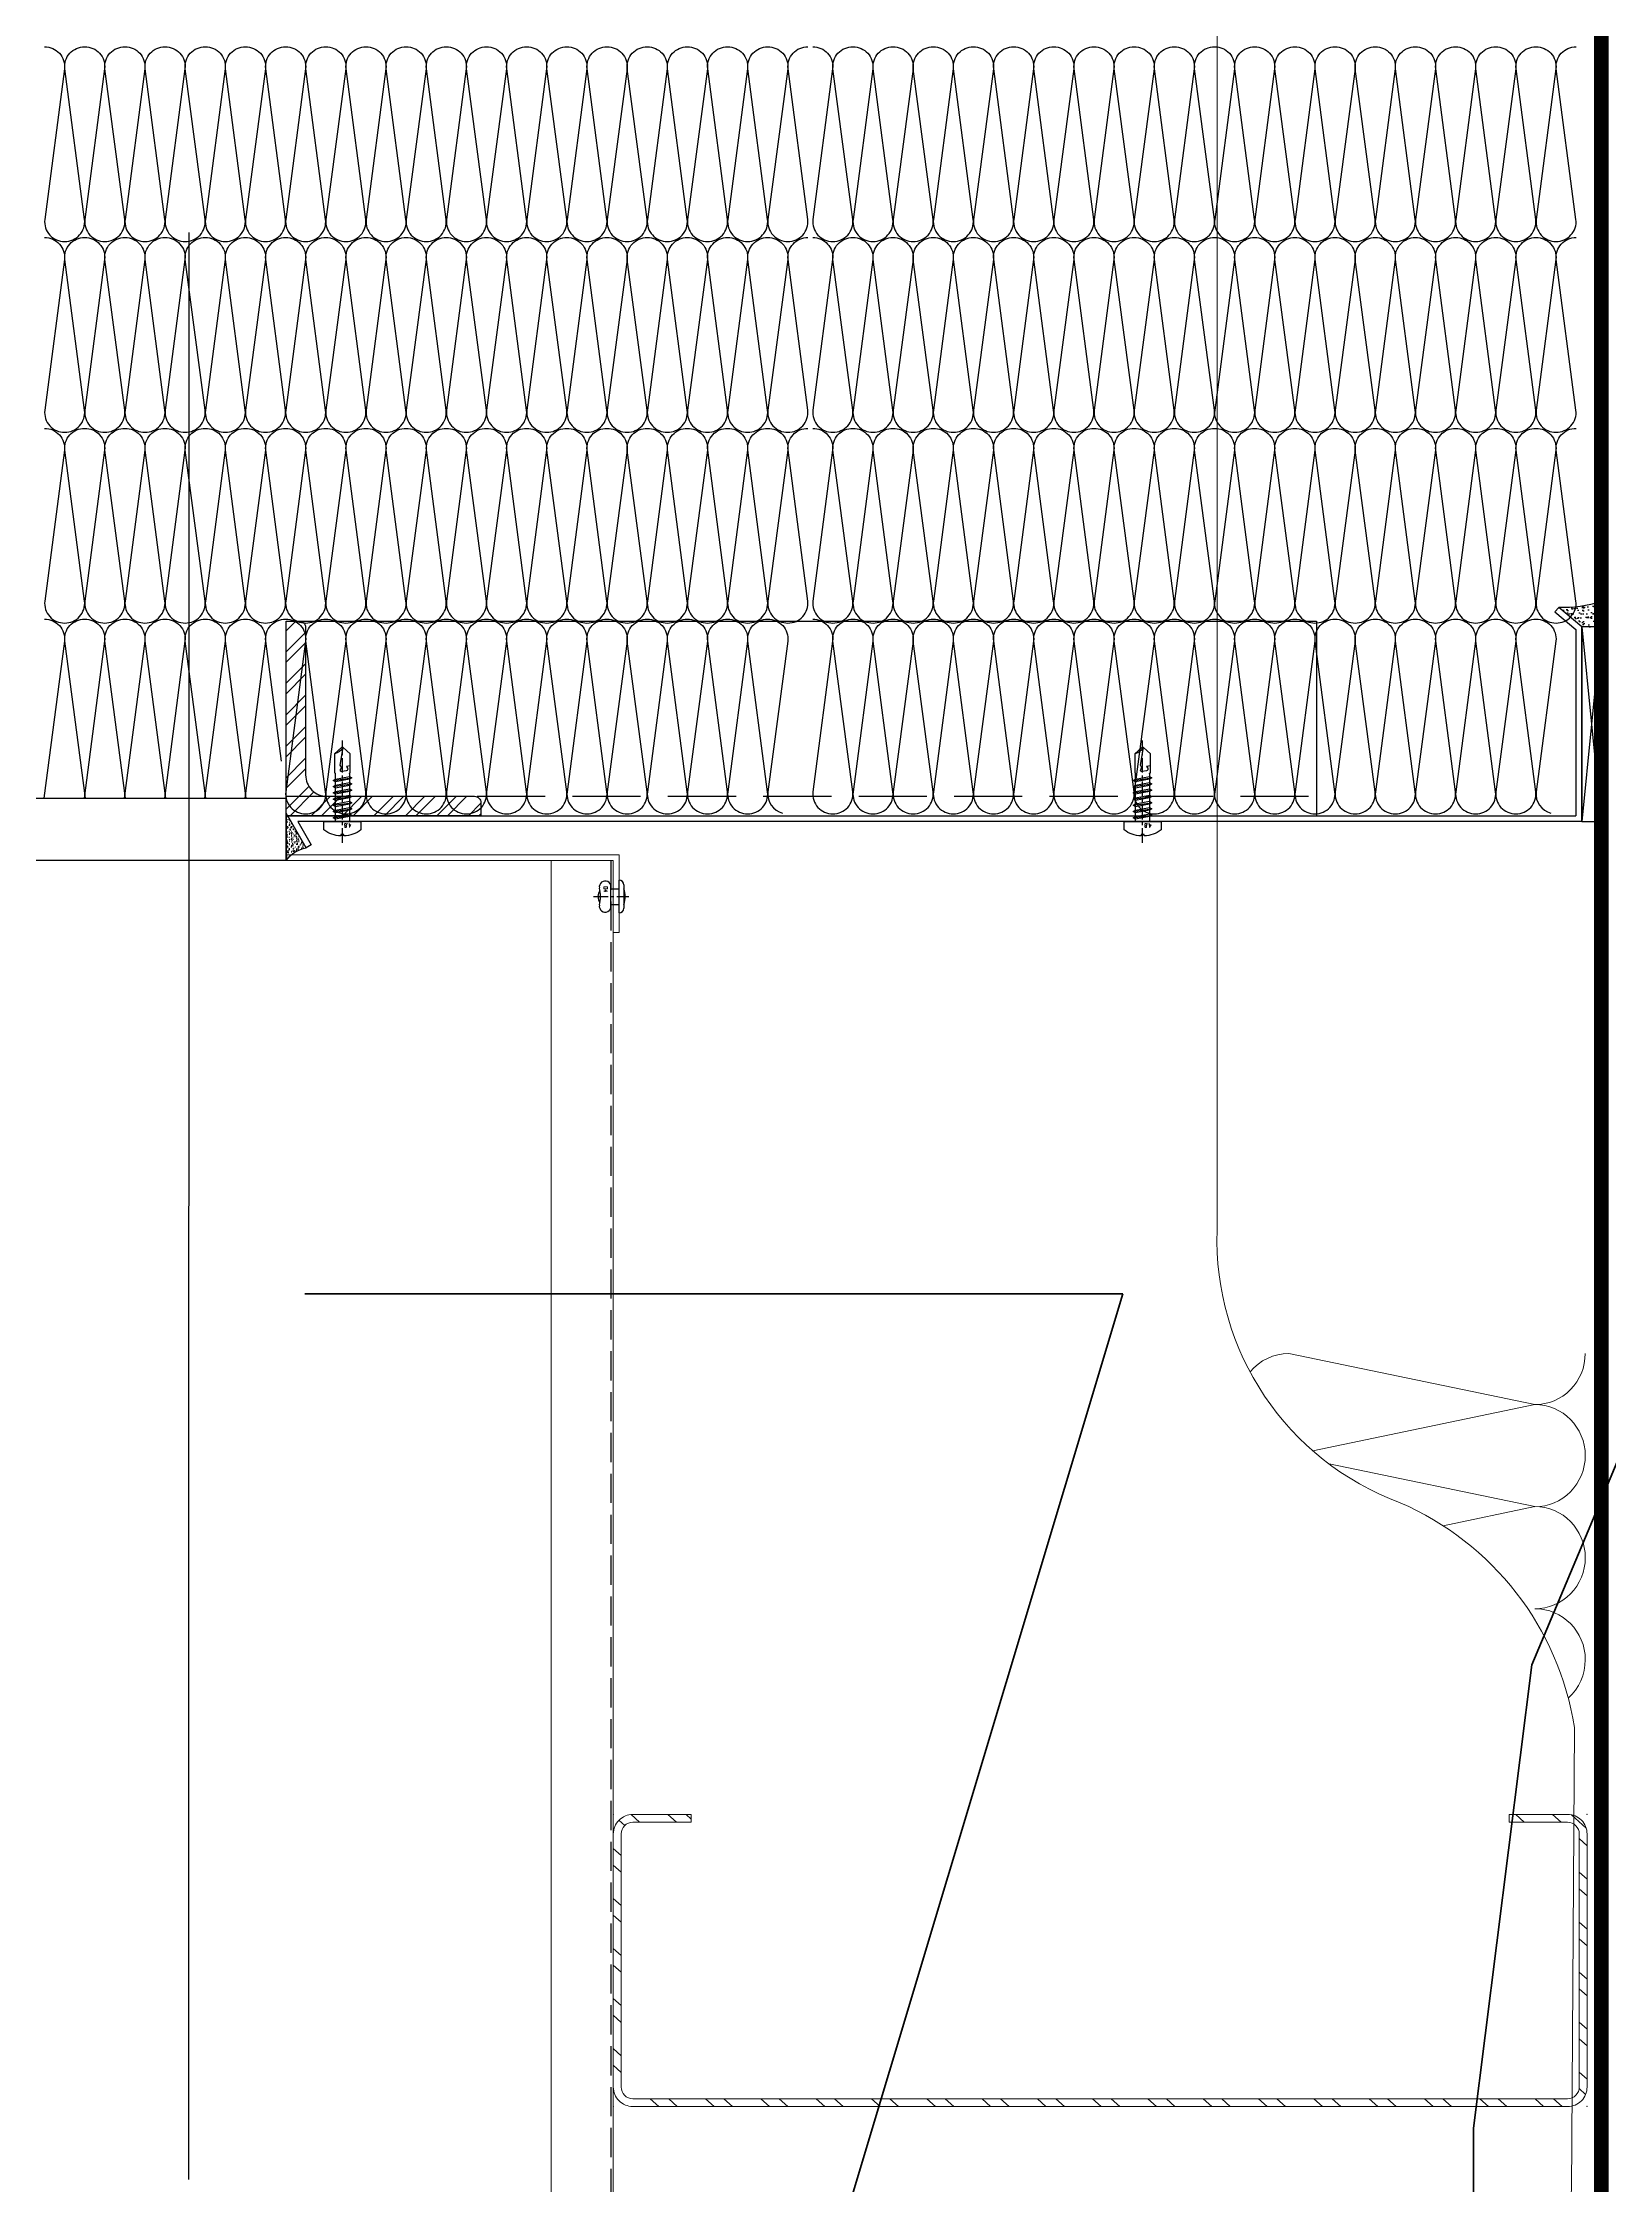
# Model space of a CAD drawing. Extents: x 220580 to 2027826, y -309201 to 71987.
# Drawn here: x 344509 to 344911, y -161740 to -161189 of the extents above; entities that cross this region are included whole.
import ezdxf
from ezdxf.enums import TextEntityAlignment as Align
from ezdxf.xclip import XClip

# ---------------------------------------------------------------- set-up
doc = ezdxf.new("R2010")
doc.units = 0
doc.linetypes.add('CENTER', pattern=[2, 1.25, -0.25, 0.25, -0.25])
doc.linetypes.add('ZN-DASH', pattern=[0.35, 0.25, -0.1])
for name, color, linetype in [('!ZN1-填充-8', 8, 'Continuous'), ('!ZN3-不锈钢板幕墙-7', 7, 'Continuous'), ('!ZN4-辅助材料-1', 1, 'Continuous'), ('!ZN4-配件-11', 11, 'Continuous'), ('!ZN5-钢材投影-40', 40, 'Continuous'), ('!ZN5-钢材断面-2', 2, 'Continuous'), ('!ZN6-虚线-8', 8, 'ZN-DASH'), ('1 轴线 辅助线', 1, 'CENTER'), ('20剖面图$0$建-柱-钢', 9, 'Continuous'), ('DIM', 173, 'Continuous')]:
    doc.layers.add(name, color=color, linetype=linetype)
doc.layers.add('0_INSULATION', color=252, linetype='Continuous', lineweight=9, transparency=0.2)
for name, color, linetype, lineweight in [('0_PURLIN-CON', 253, 'Continuous', 15), ('彩钢板', 6, 'Continuous', 15), ('防火岩棉', 252, 'Continuous', 13)]:
    doc.layers.add(name, color=color, linetype=linetype, lineweight=lineweight)
doc.styles.add('DHTEXT-1', font='ROMANS.shx', dxfattribs={"width": 0.7, "bigfont": 'CHINESE.shx'})
doc.dimstyles.new('ZN200', dxfattribs={"dimscale": 200, "dimtxt": 2.5, "dimasz": 1.5, "dimexe": 1, "dimexo": 2, "dimgap": 0.9, "dimtad": 1, "dimdec": 0, "dimdsep": 46, "dimtxsty": 'DHTEXT-1', "dimblk": 'ARCHTICK', "dimcen": 2.5, "dimclrd": 173, "dimclre": 173, "dimclrt": 7, "dimazin": 2, "dimtfac": 1, "dimtdec": 0, "dimtix": 1, "dimtmove": 2, "dimatfit": 3, "dimfxl": 0, "dimtolj": 1, "dimtzin": 0, "dimarcsym": 0})

# ---------------------------------------------------------------- blocks, each defined once
blk = doc.blocks.new('*U962')
at = {"layer": '0_INSULATION'}
for p, q in [((114761.39, -53978.93), (114792.96, -53985.48)), ((114792.96, -53985.48), (114764.45, -53991.41)), ((114766.55, -53993.11), (114792.96, -53998.59)), ((114792.96, -53998.59), (114781.19, -54001.04))]:
    blk.add_line(p, q, dxfattribs=at)
blk.add_lwpolyline([(114802.18, -53755.62), (114802.18, -54577), (114752.18, -54577), (114752.18, -54147.49, -0.323318), (114775.68, -54112.49, 0.242761), (114797.68, -54086.41), (114798.06, -54026.96, 0.256774), (114775.68, -53998.09, -0.323318), (114752.18, -53963.09), (114752.18, -53755.62)], format="xyb", close=True, dxfattribs=at)
at = {"layer": '0_INSULATION', "extrusion": (0, 0, -1)}
for centre, start_param, end_param in [((114761.39, -53985.49), 5.406397, 6.283185), ((114792.95, -53978.93), 1.570796, 3.141593), ((114792.96, -53992.04), 0, 1.570796), ((114792.96, -53992.04), 1.570796, 3.141593), ((114792.96, -54005.15), 0, 1.570796), ((114792.96, -54005.15), 1.570796, 3.141593), ((114792.96, -54018.26), 0, 1.570796), ((114792.96, -54018.26), 1.570796, 2.416555)]:
    blk.add_ellipse(centre, major_axis=(0, 6.56), ratio=0.988253, start_param=start_param, end_param=end_param, dxfattribs=at)
blk = doc.blocks.new('*U1967')
at = {"layer": '0_PURLIN-CON', "linetype": 'ByBlock', "lineweight": -2}
h = blk.add_hatch(dxfattribs=at)
h.set_pattern_fill('ANSI32', color=256, scale=2, angle=2.8624)
h.set_pattern_definition([(47.862405, (-81115.591, 63372.253), (-7.0631283, 6.3904494), []), (47.862405, (-81111.1065, 63372.477), (-7.0631283, 6.3904494), [])])
edge = h.paths.add_edge_path()
edge.add_line((75, 20), (75, 5))
edge.add_arc((70, 5), 5, -90, 0, ccw=False)
edge.add_line((70, 0), (5, 0))
edge.add_arc((5, 5), 5, 180, 270, ccw=False)
edge.add_line((0, 5), (0, 245))
edge.add_arc((5, 245), 5, 90, 180, ccw=False)
edge.add_line((5, 250), (70, 250))
edge.add_arc((70, 245), 5, 0, 90, ccw=False)
edge.add_line((75, 245), (75, 230))
edge.add_line((75, 230), (73, 230))
edge.add_line((73, 230), (73, 245))
edge.add_arc((70, 245), 3, 0, 90)
edge.add_line((70, 248), (5, 248))
edge.add_arc((5, 245), 3, 90, 180)
edge.add_line((2, 245), (2, 5))
edge.add_arc((5, 5), 3, 180, 270)
edge.add_line((5, 2), (70, 2))
edge.add_arc((70, 5), 3, 270, 360)
edge.add_line((73, 5), (73, 20))
edge.add_line((73, 20), (75, 20))
at = {"color": 0, "linetype": 'ByBlock'}
for p in [(0, 250), (75, 250), (0, 0), (75, 0)]:
    blk.add_point(p, dxfattribs=at)
at = {"layer": '0_PURLIN-CON', "linetype": 'ByBlock', "lineweight": -2}
blk.add_lwpolyline([(75, 20), (75, 5, -0.414214), (70, 0), (5, 0, -0.414214), (0, 5), (0, 245, -0.414214), (5, 250), (70, 250, -0.414214), (75, 245), (75, 230), (73, 230), (73, 245, 0.414214), (70, 248), (5, 248, 0.414214), (2, 245), (2, 5, 0.414214), (5, 2), (70, 2, 0.414214), (73, 5), (73, 20)], format="xyb", close=True, dxfattribs=at)
blk = doc.blocks.new('20250917135839', base_point=(-71833.97, -110117.15))
at = {"layer": '20剖面图$0$建-柱-钢', "color": 6, "ltscale": 800}
for p, q in [((-72083.97, -110133.15), (-72083.97, -110117.15)), ((-72083.97, -110117.15), (-71833.97, -110117.15)), ((-71833.97, -110117.15), (-71833.97, -110133.15)), ((-71962.97, -110133.15), (-72083.97, -110133.15)), ((-71962.97, -110601.15), (-71962.97, -110133.15)), ((-71833.97, -110133.15), (-71954.97, -110133.15)), ((-71954.97, -110133.15), (-71954.97, -110601.15)), ((-72083.97, -110617.15), (-72083.97, -110601.15)), ((-72083.97, -110601.15), (-71962.97, -110601.15)), ((-71954.97, -110601.15), (-71833.97, -110601.15)), ((-71833.97, -110617.15), (-72083.97, -110617.15))]:
    blk.add_line(p, q, dxfattribs=at)
at = {"layer": '20剖面图$0$建-柱-钢', "color": 6, "ltscale": 2000}
blk.add_line((-71833.97, -110617.15), (-71833.97, -110601.15), dxfattribs=at)
blk = doc.blocks.new('*U1971')
at = {"color": 0, "linetype": 'CENTER', "ltscale": 3}
blk.add_line((6.61, 0), (-2.45, 0), dxfattribs=at)
at = {"linetype": 'ByBlock', "lineweight": -2, "ltscale": 10}
for p, q in [((-1.2, -3), (-1.2, 3)), ((0, 4.2), (0, -4.2)), ((2.1, 2), (0, 2)), ((2.1, 2.5), (2.1, -2.5)), ((2.1, -2), (0, -2))]:
    blk.add_line(p, q, dxfattribs=at)
for centre, radius, start, end in [((4.42, 0), 5.96, 160.395, 199.605), ((0, 3), 1.2, 90, 180), ((3.6, 2.5), 1.5, 348.448, 180), ((12.77, 0), 8, 164.3308, 195.6692), ((2.79, 0), 2.67, 323.2266, 36.7843), ((0, -3), 1.2, 180, 270), ((3.6, -2.5), 1.5, 180, 11.552)]:
    blk.add_arc(centre, radius, start, end, dxfattribs=at)
at = {"layer": 'Defpoints', "color": 0, "ltscale": 10, "style": 'DHTEXT-1', "width": 0.7}
blk.add_text('D4', height=1, rotation=90, dxfattribs=at).set_placement((3.97, -1.85), align=Align.CENTER)
blk = doc.blocks.new('ZT_角钢(填充)_50X50X5')
at = {"layer": '!ZN1-填充-8'}
h = blk.add_hatch(dxfattribs=at)
h.set_pattern_fill('ANSI32', color=256, scale=0.6, style=0)
h.set_pattern_definition([(45, (-11702.1455, -65281.3866), (-4.04111525, 4.04111525), []), (45, (-11699.4514, -65281.3866), (-4.04111525, 4.04111525), [])])
h.paths.add_polyline_path([(50, 3.33, 0.414214), (48.33, 5), (10.5, 5, -0.414214), (5, 10.5), (5, 48.33, 0.414214), (3.33, 50), (0, 50), (0, 0), (50, 0)])
at = {"layer": '!ZN5-钢材断面-2'}
blk.add_lwpolyline([(0, 0), (0, 50), (3.33, 50, -0.414214), (5, 48.33), (5, 10.5, 0.414214), (10.5, 5), (48.33, 5, -0.414214), (50, 3.33), (50, 0), (0, 0)], format="xyb", dxfattribs=at)
blk = doc.blocks.new('*U2004')
at = {"layer": '!ZN5-钢材断面-2', "extrusion": (0, 0, -1), "zscale": -1, "rotation": 90}
blk.add_blockref('ZT_角钢(填充)_50X50X5', (0, 0), dxfattribs=at)
blk = doc.blocks.new('*U1949')
at = {"color": 0, "linetype": 'CENTER', "ltscale": 3}
blk.add_line((-5.42, 0), (20.8, 0), dxfattribs=at)
at = {"linetype": 'ByBlock', "ltscale": 10}
for p, q in [((0, 1.79), (12.38, 1.79)), ((0.98, 2.4), (1.66, -2.4)), ((2.58, 2.4), (3.26, -2.4)), ((4.18, 2.4), (4.86, -2.4)), ((5.78, 2.4), (6.46, -2.4)), ((7.38, 2.4), (8.06, -2.4)), ((8.98, 2.4), (9.66, -2.4)), ((10.58, 2.4), (11.26, -2.4)), ((12.38, -1.79), (0, -1.79))]:
    blk.add_line(p, q, dxfattribs=at)
blk.add_lwpolyline([(-3.3, 0.4), (-3.69, 0.4, -0.147478), (-2.14, 4.75), (0, 4.75), (0, -4.75), (-2.14, -4.75, -0.147478), (-3.69, -0.4), (-3.3, -0.4)], format="xyb", close=True, dxfattribs=at)
for points in [[(1.3, -1.79), (0.63, 1.79), (0.98, 2.4), (1.33, 1.79), (2.01, -1.79), (1.66, -2.4)], [(2.9, -1.79), (2.23, 1.79), (2.58, 2.4), (2.93, 1.79), (3.61, -1.79), (3.26, -2.4)], [(4.5, -1.79), (3.83, 1.79), (4.18, 2.4), (4.53, 1.79), (5.21, -1.79), (4.86, -2.4)], [(6.1, -1.79), (5.43, 1.79), (5.78, 2.4), (6.13, 1.79), (6.81, -1.79), (6.46, -2.4)], [(7.7, -1.79), (7.03, 1.79), (7.38, 2.4), (7.73, 1.79), (8.41, -1.79), (8.06, -2.4)], [(9.3, -1.79), (8.63, 1.79), (8.98, 2.4), (9.33, 1.79), (10.01, -1.79), (9.66, -2.4)], [(10.9, -1.79), (10.23, 1.79), (10.58, 2.4), (10.93, 1.79), (11.61, -1.79), (11.26, -2.4)]]:
    blk.add_lwpolyline(points, close=True, dxfattribs=at)
for points in [[(12.38, -1.79, -0.414214), (12.51, -1.93), (12.51, -1.99), (17.43, -1.99), (19, -0.22), (19, 0.22), (17.43, 1.99), (12.51, 1.99), (12.51, 1.93, -0.396102), (12.38, 1.79)], [(14.29, -1.99), (14.15, -1.03), (13.7, -1.31, -0.530462), (13.02, -1), (12.83, 0.09, -0.651316), (13.4, 0.47), (13.85, 0.18), (14.51, 0.57), (19, -0.22, -0.201226), (17.43, 1.99)]]:
    blk.add_lwpolyline(points, format="xyb", dxfattribs=at)
at = {"layer": 'Defpoints', "color": 0, "ltscale": 10, "style": 'DHTEXT-1', "width": 0.7}
blk.add_text('4.8', height=1, rotation=90, dxfattribs=at).set_placement((-0.49, -1.36), align=Align.CENTER)
blk = doc.blocks.new('20250829153746')
at = {"layer": '!ZN1-填充-8'}
h = blk.add_hatch(dxfattribs=at)
h.set_pattern_fill('AR-SAND', color=256, style=0)
h.set_pattern_definition([(37.5, (-157305.4996, 52228.4629), (-0.062993358, 1.926823769), [0, -1.52, 0, -1.7, 0, -1.625]), (7.5, (-157305.4996, 52228.4629), (1.769776705, 2.822146065), [0, -0.82, 0, -1.37, 0, -0.525]), (327.5, (-157306.7296, 52228.4629), (3.114141862, 0.005659054), [0, -0.5, 0, -1.8, 0, -2.35]), (317.5, (-157306.7296, 52228.463), (3.006126605, 0.877675565), [0, -0.25, 0, -1.18, 0, -1.35])])
edge = h.paths.add_edge_path()
edge.add_line((557.65, 4040.03), (562.65, 4040.03))
edge.add_line((562.65, 4040.03), (562.65, 4046.51))
edge.add_arc((553.17, 4075.45), 30.46, 267.2896, 288.1333, ccw=False)
edge.add_line((551.73, 4045.03), (557.65, 4040.03))
h = blk.add_hatch(dxfattribs=at)
h.set_pattern_fill('AR-SAND', color=256, scale=0.5, angle=90, style=0)
h.set_pattern_definition([(127.5, (225, 3999.7065), (-0.963412, -0.031497), [0, -0.76, 0, -0.85, 0, -0.8125]), (97.5, (225, 3999.7065), (-1.41107, 0.88489), [0, -0.41, 0, -0.685, 0, -0.2625]), (57.5, (225, 3999.0915), (-0.00283, 1.55707), [0, -0.25, 0, -0.9, 0, -1.175]), (47.5, (225, 3999.0915), (-0.43884, 1.50306), [0, -0.125, 0, -0.59, 0, -0.675])])
edge = h.paths.add_edge_path()
edge.add_line((225, 3980.96), (225, 3992.21))
edge.add_line((225, 3992.21), (230.16, 3983.27))
edge.add_ellipse((231.64, 3973.04), major_axis=(-7.31, -7.31), ratio=1, start_angle=233.2282, end_angle=264.9693)
at = {"layer": '!ZN1-填充-8', "ltscale": 30, "extrusion": (0, 1.22465e-16, -1)}
for points in [[(-162.97, 4189, 0.451718), (-168.08, 4183.37), (-163.01, 4144.63, -0.451718), (-168.13, 4139, -0.451718), (-173.24, 4144.63), (-168.17, 4183.37, 0.451718), (-173.28, 4189, 0.451718), (-178.4, 4183.37), (-173.32, 4144.63, -0.451718), (-178.44, 4139, -0.451718), (-183.56, 4144.63), (-178.48, 4183.37, 0.451718), (-183.6, 4189, 0.451718), (-188.72, 4183.37), (-183.64, 4144.63, -0.451718), (-188.76, 4139, -0.451718), (-193.87, 4144.63), (-188.8, 4183.37, 0.451718), (-193.92, 4189, 0.451718), (-199.03, 4183.37), (-193.96, 4144.63, -0.451718), (-199.07, 4139, -0.451718), (-204.19, 4144.63), (-199.11, 4183.37, 0.451718), (-204.23, 4189, 0.451718), (-209.35, 4183.37), (-204.27, 4144.63, -0.451718), (-209.39, 4139, -0.451718), (-214.51, 4144.63), (-209.43, 4183.37, 0.451718), (-214.55, 4189, 0.451718), (-219.66, 4183.37), (-214.59, 4144.63, -0.451718), (-219.7, 4139, -0.451718), (-224.82, 4144.63), (-219.75, 4183.37, 0.451718), (-224.86, 4189, 0.451718), (-229.98, 4183.37), (-224.9, 4144.63, -0.451718), (-230.02, 4139, -0.451718), (-235.14, 4144.63), (-230.06, 4183.37, 0.451718), (-235.18, 4189, 0.451718), (-240.3, 4183.37), (-235.22, 4144.63, -0.451718), (-240.34, 4139, -0.451718), (-245.45, 4144.63), (-240.38, 4183.37, 0.451718), (-245.49, 4189, 0.451718), (-250.61, 4183.37), (-245.54, 4144.63, -0.451718), (-250.65, 4139, -0.451718), (-255.77, 4144.63), (-250.69, 4183.37, 0.451718), (-255.81, 4189, 0.451718), (-260.93, 4183.37), (-255.85, 4144.63, -0.451718), (-260.97, 4139, -0.451718), (-266.09, 4144.63), (-261.01, 4183.37, 0.451718), (-266.13, 4189, 0.451718), (-271.24, 4183.37), (-266.17, 4144.63, -0.451718), (-271.28, 4139, -0.451718), (-276.4, 4144.63), (-271.33, 4183.37, 0.451718), (-276.44, 4189, 0.451718), (-281.56, 4183.37), (-276.48, 4144.63, -0.451718), (-281.6, 4139, -0.451718), (-286.72, 4144.63), (-281.64, 4183.37, 0.451718), (-286.76, 4189, 0.451718), (-291.88, 4183.37), (-286.8, 4144.63, -0.451718), (-291.92, 4139, -0.451718), (-297.03, 4144.63), (-291.96, 4183.37, 0.451718), (-297.07, 4189, 0.451718), (-302.19, 4183.37), (-297.12, 4144.63, -0.451718), (-302.23, 4139, -0.451718), (-307.35, 4144.63), (-302.27, 4183.37, 0.451718), (-307.39, 4189, 0.451718), (-312.51, 4183.37), (-307.43, 4144.63, -0.451718), (-312.55, 4139, -0.451718), (-317.67, 4144.63), (-312.59, 4183.37, 0.451718), (-317.71, 4189, 0.451718), (-322.82, 4183.37), (-317.75, 4144.63, -0.451718), (-322.86, 4139, -0.451718), (-327.98, 4144.63), (-322.91, 4183.37, 0.451718), (-328.02, 4189, 0.451718), (-333.14, 4183.37), (-328.06, 4144.63, -0.451718), (-333.18, 4139, -0.451718), (-338.3, 4144.63), (-333.22, 4183.37, 0.451718), (-338.34, 4189, 0.451718), (-343.45, 4183.37), (-338.38, 4144.63, -0.451718), (-343.5, 4139, -0.451718), (-348.61, 4144.63), (-343.54, 4183.37, 0.451718), (-348.65, 4189, 0.451718), (-353.77, 4183.37), (-348.7, 4144.63, -0.451718), (-353.81, 4139, -0.451718), (-358.93, 4144.63), (-353.85, 4183.37, 0.451718), (-358.97, 4189)], [(-360.19, 4189, 0.451718), (-365.31, 4183.37), (-360.23, 4144.63, -0.451718), (-365.35, 4139, -0.451718), (-370.47, 4144.63), (-365.39, 4183.37, 0.451718), (-370.51, 4189, 0.451718), (-375.62, 4183.37), (-370.55, 4144.63, -0.451718), (-375.67, 4139, -0.451718), (-380.78, 4144.63), (-375.71, 4183.37, 0.451718), (-380.82, 4189, 0.451718), (-385.94, 4183.37), (-380.86, 4144.63, -0.451718), (-385.98, 4139, -0.451718), (-391.1, 4144.63), (-386.02, 4183.37, 0.451718), (-391.14, 4189, 0.451718), (-396.26, 4183.37), (-391.18, 4144.63, -0.451718), (-396.3, 4139, -0.451718), (-401.41, 4144.63), (-396.34, 4183.37, 0.451718), (-401.45, 4189, 0.451718), (-406.57, 4183.37), (-401.5, 4144.63, -0.451718), (-406.61, 4139, -0.451718), (-411.73, 4144.63), (-406.65, 4183.37, 0.451718), (-411.77, 4189, 0.451718), (-416.89, 4183.37), (-411.81, 4144.63, -0.451718), (-416.93, 4139, -0.451718), (-422.05, 4144.63), (-416.97, 4183.37, 0.451718), (-422.09, 4189, 0.451718), (-427.2, 4183.37), (-422.13, 4144.63, -0.451718), (-427.24, 4139, -0.451718), (-432.36, 4144.63), (-427.29, 4183.37, 0.451718), (-432.4, 4189, 0.451718), (-437.52, 4183.37), (-432.44, 4144.63, -0.451718), (-437.56, 4139, -0.451718), (-442.68, 4144.63), (-437.6, 4183.37, 0.451718), (-442.72, 4189, 0.451718), (-447.84, 4183.37), (-442.76, 4144.63, -0.451718), (-447.88, 4139, -0.451718), (-452.99, 4144.63), (-447.92, 4183.37, 0.451718), (-453.03, 4189, 0.451718), (-458.15, 4183.37), (-453.08, 4144.63, -0.451718), (-458.19, 4139, -0.451718), (-463.31, 4144.63), (-458.23, 4183.37, 0.451718), (-463.35, 4189, 0.451718), (-468.47, 4183.37), (-463.39, 4144.63, -0.451718), (-468.51, 4139, -0.451718), (-473.63, 4144.63), (-468.55, 4183.37, 0.451718), (-473.67, 4189, 0.451718), (-478.78, 4183.37), (-473.71, 4144.63, -0.451718), (-478.82, 4139, -0.451718), (-483.94, 4144.63), (-478.87, 4183.37, 0.451718), (-483.98, 4189, 0.451718), (-489.1, 4183.37), (-484.02, 4144.63, -0.451718), (-489.14, 4139, -0.451718), (-494.26, 4144.63), (-489.18, 4183.37, 0.451718), (-494.3, 4189, 0.451718), (-499.42, 4183.37), (-494.34, 4144.63, -0.451718), (-499.46, 4139, -0.451718), (-504.57, 4144.63), (-499.5, 4183.37, 0.451718), (-504.61, 4189, 0.451718), (-509.73, 4183.37), (-504.66, 4144.63, -0.451718), (-509.77, 4139, -0.451718), (-514.89, 4144.63), (-509.81, 4183.37, 0.451718), (-514.93, 4189, 0.451718), (-520.05, 4183.37), (-514.97, 4144.63, -0.451718), (-520.09, 4139, -0.451718), (-525.2, 4144.63), (-520.13, 4183.37, 0.451718), (-525.25, 4189, 0.451718), (-530.36, 4183.37), (-525.29, 4144.63, -0.451718), (-530.4, 4139, -0.451718), (-535.52, 4144.63), (-530.44, 4183.37, 0.451718), (-535.56, 4189, 0.451718), (-540.68, 4183.37), (-535.6, 4144.63, -0.451718), (-540.72, 4139, -0.451718), (-545.84, 4144.63), (-540.76, 4183.37, 0.451718), (-545.88, 4189, 0.451718), (-550.99, 4183.37), (-545.92, 4144.63, -0.451718), (-551.04, 4139, -0.451718), (-556.15, 4144.63), (-551.08, 4183.37, 0.451718), (-556.19, 4189)], [(-162.97, 4140, 0.451718), (-168.08, 4134.37), (-163.01, 4095.63, -0.451718), (-168.13, 4090, -0.451718), (-173.24, 4095.63), (-168.17, 4134.37, 0.451718), (-173.28, 4140, 0.451718), (-178.4, 4134.37), (-173.32, 4095.63, -0.451718), (-178.44, 4090, -0.451718), (-183.56, 4095.63), (-178.48, 4134.37, 0.451718), (-183.6, 4140, 0.451718), (-188.72, 4134.37), (-183.64, 4095.63, -0.451718), (-188.76, 4090, -0.451718), (-193.87, 4095.63), (-188.8, 4134.37, 0.451718), (-193.92, 4140, 0.451718), (-199.03, 4134.37), (-193.96, 4095.63, -0.451718), (-199.07, 4090, -0.451718), (-204.19, 4095.63), (-199.11, 4134.37, 0.451718), (-204.23, 4140, 0.451718), (-209.35, 4134.37), (-204.27, 4095.63, -0.451718), (-209.39, 4090, -0.451718), (-214.51, 4095.63), (-209.43, 4134.37, 0.451718), (-214.55, 4140, 0.451718), (-219.66, 4134.37), (-214.59, 4095.63, -0.451718), (-219.7, 4090, -0.451718), (-224.82, 4095.63), (-219.75, 4134.37, 0.451718), (-224.86, 4140, 0.451718), (-229.98, 4134.37), (-224.9, 4095.63, -0.451718), (-230.02, 4090, -0.451718), (-235.14, 4095.63), (-230.06, 4134.37, 0.451718), (-235.18, 4140, 0.451718), (-240.3, 4134.37), (-235.22, 4095.63, -0.451718), (-240.34, 4090, -0.451718), (-245.45, 4095.63), (-240.38, 4134.37, 0.451718), (-245.49, 4140, 0.451718), (-250.61, 4134.37), (-245.54, 4095.63, -0.451718), (-250.65, 4090, -0.451718), (-255.77, 4095.63), (-250.69, 4134.37, 0.451718), (-255.81, 4140, 0.451718), (-260.93, 4134.37), (-255.85, 4095.63, -0.451718), (-260.97, 4090, -0.451718), (-266.09, 4095.63), (-261.01, 4134.37, 0.451718), (-266.13, 4140, 0.451718), (-271.24, 4134.37), (-266.17, 4095.63, -0.451718), (-271.28, 4090, -0.451718), (-276.4, 4095.63), (-271.33, 4134.37, 0.451718), (-276.44, 4140, 0.451718), (-281.56, 4134.37), (-276.48, 4095.63, -0.451718), (-281.6, 4090, -0.451718), (-286.72, 4095.63), (-281.64, 4134.37, 0.451718), (-286.76, 4140, 0.451718), (-291.88, 4134.37), (-286.8, 4095.63, -0.451718), (-291.92, 4090, -0.451718), (-297.03, 4095.63), (-291.96, 4134.37, 0.451718), (-297.07, 4140, 0.451718), (-302.19, 4134.37), (-297.12, 4095.63, -0.451718), (-302.23, 4090, -0.451718), (-307.35, 4095.63), (-302.27, 4134.37, 0.451718), (-307.39, 4140, 0.451718), (-312.51, 4134.37), (-307.43, 4095.63, -0.451718), (-312.55, 4090, -0.451718), (-317.67, 4095.63), (-312.59, 4134.37, 0.451718), (-317.71, 4140, 0.451718), (-322.82, 4134.37), (-317.75, 4095.63, -0.451718), (-322.86, 4090, -0.451718), (-327.98, 4095.63), (-322.91, 4134.37, 0.451718), (-328.02, 4140, 0.451718), (-333.14, 4134.37), (-328.06, 4095.63, -0.451718), (-333.18, 4090, -0.451718), (-338.3, 4095.63), (-333.22, 4134.37, 0.451718), (-338.34, 4140, 0.451718), (-343.45, 4134.37), (-338.38, 4095.63, -0.451718), (-343.5, 4090, -0.451718), (-348.61, 4095.63), (-343.54, 4134.37, 0.451718), (-348.65, 4140, 0.451718), (-353.77, 4134.37), (-348.7, 4095.63, -0.451718), (-353.81, 4090, -0.451718), (-358.93, 4095.63), (-353.85, 4134.37, 0.451718), (-358.97, 4140)], [(-360.19, 4140, 0.451718), (-365.31, 4134.37), (-360.23, 4095.63, -0.451718), (-365.35, 4090, -0.451718), (-370.47, 4095.63), (-365.39, 4134.37, 0.451718), (-370.51, 4140, 0.451718), (-375.62, 4134.37), (-370.55, 4095.63, -0.451718), (-375.67, 4090, -0.451718), (-380.78, 4095.63), (-375.71, 4134.37, 0.451718), (-380.82, 4140, 0.451718), (-385.94, 4134.37), (-380.86, 4095.63, -0.451718), (-385.98, 4090, -0.451718), (-391.1, 4095.63), (-386.02, 4134.37, 0.451718), (-391.14, 4140, 0.451718), (-396.26, 4134.37), (-391.18, 4095.63, -0.451718), (-396.3, 4090, -0.451718), (-401.41, 4095.63), (-396.34, 4134.37, 0.451718), (-401.45, 4140, 0.451718), (-406.57, 4134.37), (-401.5, 4095.63, -0.451718), (-406.61, 4090, -0.451718), (-411.73, 4095.63), (-406.65, 4134.37, 0.451718), (-411.77, 4140, 0.451718), (-416.89, 4134.37), (-411.81, 4095.63, -0.451718), (-416.93, 4090, -0.451718), (-422.05, 4095.63), (-416.97, 4134.37, 0.451718), (-422.09, 4140, 0.451718), (-427.2, 4134.37), (-422.13, 4095.63, -0.451718), (-427.24, 4090, -0.451718), (-432.36, 4095.63), (-427.29, 4134.37, 0.451718), (-432.4, 4140, 0.451718), (-437.52, 4134.37), (-432.44, 4095.63, -0.451718), (-437.56, 4090, -0.451718), (-442.68, 4095.63), (-437.6, 4134.37, 0.451718), (-442.72, 4140, 0.451718), (-447.84, 4134.37), (-442.76, 4095.63, -0.451718), (-447.88, 4090, -0.451718), (-452.99, 4095.63), (-447.92, 4134.37, 0.451718), (-453.03, 4140, 0.451718), (-458.15, 4134.37), (-453.08, 4095.63, -0.451718), (-458.19, 4090, -0.451718), (-463.31, 4095.63), (-458.23, 4134.37, 0.451718), (-463.35, 4140, 0.451718), (-468.47, 4134.37), (-463.39, 4095.63, -0.451718), (-468.51, 4090, -0.451718), (-473.63, 4095.63), (-468.55, 4134.37, 0.451718), (-473.67, 4140, 0.451718), (-478.78, 4134.37), (-473.71, 4095.63, -0.451718), (-478.82, 4090, -0.451718), (-483.94, 4095.63), (-478.87, 4134.37, 0.451718), (-483.98, 4140, 0.451718), (-489.1, 4134.37), (-484.02, 4095.63, -0.451718), (-489.14, 4090, -0.451718), (-494.26, 4095.63), (-489.18, 4134.37, 0.451718), (-494.3, 4140, 0.451718), (-499.42, 4134.37), (-494.34, 4095.63, -0.451718), (-499.46, 4090, -0.451718), (-504.57, 4095.63), (-499.5, 4134.37, 0.451718), (-504.61, 4140, 0.451718), (-509.73, 4134.37), (-504.66, 4095.63, -0.451718), (-509.77, 4090, -0.451718), (-514.89, 4095.63), (-509.81, 4134.37, 0.451718), (-514.93, 4140, 0.451718), (-520.05, 4134.37), (-514.97, 4095.63, -0.451718), (-520.09, 4090, -0.451718), (-525.2, 4095.63), (-520.13, 4134.37, 0.451718), (-525.25, 4140, 0.451718), (-530.36, 4134.37), (-525.29, 4095.63, -0.451718), (-530.4, 4090, -0.451718), (-535.52, 4095.63), (-530.44, 4134.37, 0.451718), (-535.56, 4140, 0.451718), (-540.68, 4134.37), (-535.6, 4095.63, -0.451718), (-540.72, 4090, -0.451718), (-545.84, 4095.63), (-540.76, 4134.37, 0.451718), (-545.88, 4140, 0.451718), (-550.99, 4134.37), (-545.92, 4095.63, -0.451718), (-551.04, 4090, -0.451718), (-556.15, 4095.63), (-551.08, 4134.37, 0.451718), (-556.19, 4140)], [(-162.97, 4091, 0.451718), (-168.08, 4085.37), (-163.01, 4046.63, -0.451718), (-168.13, 4041, -0.451718), (-173.24, 4046.63), (-168.17, 4085.37, 0.451718), (-173.28, 4091, 0.451718), (-178.4, 4085.37), (-173.32, 4046.63, -0.451718), (-178.44, 4041, -0.451718), (-183.56, 4046.63), (-178.48, 4085.37, 0.451718), (-183.6, 4091, 0.451718), (-188.72, 4085.37), (-183.64, 4046.63, -0.451718), (-188.76, 4041, -0.451718), (-193.87, 4046.63), (-188.8, 4085.37, 0.451718), (-193.92, 4091, 0.451718), (-199.03, 4085.37), (-193.96, 4046.63, -0.451718), (-199.07, 4041, -0.451718), (-204.19, 4046.63), (-199.11, 4085.37, 0.451718), (-204.23, 4091, 0.451718), (-209.35, 4085.37), (-204.27, 4046.63, -0.451718), (-209.39, 4041, -0.451718), (-214.51, 4046.63), (-209.43, 4085.37, 0.451718), (-214.55, 4091, 0.451718), (-219.66, 4085.37), (-214.59, 4046.63, -0.451718), (-219.7, 4041, -0.451718), (-224.82, 4046.63), (-219.75, 4085.37, 0.451718), (-224.86, 4091, 0.451718), (-229.98, 4085.37), (-224.9, 4046.63, -0.451718), (-230.02, 4041, -0.451718), (-235.14, 4046.63), (-230.06, 4085.37, 0.451718), (-235.18, 4091, 0.451718), (-240.3, 4085.37), (-235.22, 4046.63, -0.451718), (-240.34, 4041, -0.451718), (-245.45, 4046.63), (-240.38, 4085.37, 0.451718), (-245.49, 4091, 0.451718), (-250.61, 4085.37), (-245.54, 4046.63, -0.451718), (-250.65, 4041, -0.451718), (-255.77, 4046.63), (-250.69, 4085.37, 0.451718), (-255.81, 4091, 0.451718), (-260.93, 4085.37), (-255.85, 4046.63, -0.451718), (-260.97, 4041, -0.451718), (-266.09, 4046.63), (-261.01, 4085.37, 0.451718), (-266.13, 4091, 0.451718), (-271.24, 4085.37), (-266.17, 4046.63, -0.451718), (-271.28, 4041, -0.451718), (-276.4, 4046.63), (-271.33, 4085.37, 0.451718), (-276.44, 4091, 0.451718), (-281.56, 4085.37), (-276.48, 4046.63, -0.451718), (-281.6, 4041, -0.451718), (-286.72, 4046.63), (-281.64, 4085.37, 0.451718), (-286.76, 4091, 0.451718), (-291.88, 4085.37), (-286.8, 4046.63, -0.451718), (-291.92, 4041, -0.451718), (-297.03, 4046.63), (-291.96, 4085.37, 0.451718), (-297.07, 4091, 0.451718), (-302.19, 4085.37), (-297.12, 4046.63, -0.451718), (-302.23, 4041, -0.451718), (-307.35, 4046.63), (-302.27, 4085.37, 0.451718), (-307.39, 4091, 0.451718), (-312.51, 4085.37), (-307.43, 4046.63, -0.451718), (-312.55, 4041, -0.451718), (-317.67, 4046.63), (-312.59, 4085.37, 0.451718), (-317.71, 4091, 0.451718), (-322.82, 4085.37), (-317.75, 4046.63, -0.451718), (-322.86, 4041, -0.451718), (-327.98, 4046.63), (-322.91, 4085.37, 0.451718), (-328.02, 4091, 0.451718), (-333.14, 4085.37), (-328.06, 4046.63, -0.451718), (-333.18, 4041, -0.451718), (-338.3, 4046.63), (-333.22, 4085.37, 0.451718), (-338.34, 4091, 0.451718), (-343.45, 4085.37), (-338.38, 4046.63, -0.451718), (-343.5, 4041, -0.451718), (-348.61, 4046.63), (-343.54, 4085.37, 0.451718), (-348.65, 4091, 0.451718), (-353.77, 4085.37), (-348.7, 4046.63, -0.451718), (-353.81, 4041, -0.451718), (-358.93, 4046.63), (-353.85, 4085.37, 0.451718), (-358.97, 4091)], [(-360.19, 4091, 0.451718), (-365.31, 4085.37), (-360.23, 4046.63, -0.451718), (-365.35, 4041, -0.451718), (-370.47, 4046.63), (-365.39, 4085.37, 0.451718), (-370.51, 4091, 0.451718), (-375.62, 4085.37), (-370.55, 4046.63, -0.451718), (-375.67, 4041, -0.451718), (-380.78, 4046.63), (-375.71, 4085.37, 0.451718), (-380.82, 4091, 0.451718), (-385.94, 4085.37), (-380.86, 4046.63, -0.451718), (-385.98, 4041, -0.451718), (-391.1, 4046.63), (-386.02, 4085.37, 0.451718), (-391.14, 4091, 0.451718), (-396.26, 4085.37), (-391.18, 4046.63, -0.451718), (-396.3, 4041, -0.451718), (-401.41, 4046.63), (-396.34, 4085.37, 0.451718), (-401.45, 4091, 0.451718), (-406.57, 4085.37), (-401.5, 4046.63, -0.451718), (-406.61, 4041, -0.451718), (-411.73, 4046.63), (-406.65, 4085.37, 0.451718), (-411.77, 4091, 0.451718), (-416.89, 4085.37), (-411.81, 4046.63, -0.451718), (-416.93, 4041, -0.451718), (-422.05, 4046.63), (-416.97, 4085.37, 0.451718), (-422.09, 4091, 0.451718), (-427.2, 4085.37), (-422.13, 4046.63, -0.451718), (-427.24, 4041, -0.451718), (-432.36, 4046.63), (-427.29, 4085.37, 0.451718), (-432.4, 4091, 0.451718), (-437.52, 4085.37), (-432.44, 4046.63, -0.451718), (-437.56, 4041, -0.451718), (-442.68, 4046.63), (-437.6, 4085.37, 0.451718), (-442.72, 4091, 0.451718), (-447.84, 4085.37), (-442.76, 4046.63, -0.451718), (-447.88, 4041, -0.451718), (-452.99, 4046.63), (-447.92, 4085.37, 0.451718), (-453.03, 4091, 0.451718), (-458.15, 4085.37), (-453.08, 4046.63, -0.451718), (-458.19, 4041, -0.451718), (-463.31, 4046.63), (-458.23, 4085.37, 0.451718), (-463.35, 4091, 0.451718), (-468.47, 4085.37), (-463.39, 4046.63, -0.451718), (-468.51, 4041, -0.451718), (-473.63, 4046.63), (-468.55, 4085.37, 0.451718), (-473.67, 4091, 0.451718), (-478.78, 4085.37), (-473.71, 4046.63, -0.451718), (-478.82, 4041, -0.451718), (-483.94, 4046.63), (-478.87, 4085.37, 0.451718), (-483.98, 4091, 0.451718), (-489.1, 4085.37), (-484.02, 4046.63, -0.451718), (-489.14, 4041, -0.451718), (-494.26, 4046.63), (-489.18, 4085.37, 0.451718), (-494.3, 4091, 0.451718), (-499.42, 4085.37), (-494.34, 4046.63, -0.451718), (-499.46, 4041, -0.451718), (-504.57, 4046.63), (-499.5, 4085.37, 0.451718), (-504.61, 4091, 0.451718), (-509.73, 4085.37), (-504.66, 4046.63, -0.451718), (-509.77, 4041, -0.451718), (-514.89, 4046.63), (-509.81, 4085.37, 0.451718), (-514.93, 4091, 0.451718), (-520.05, 4085.37), (-514.97, 4046.63, -0.451718), (-520.09, 4041, -0.451718), (-525.2, 4046.63), (-520.13, 4085.37, 0.451718), (-525.25, 4091, 0.451718), (-530.36, 4085.37), (-525.29, 4046.63, -0.451718), (-530.4, 4041, -0.451718), (-535.52, 4046.63), (-530.44, 4085.37, 0.451718), (-535.56, 4091, 0.451718), (-540.68, 4085.37), (-535.6, 4046.63, -0.451718), (-540.72, 4041, -0.451718), (-545.84, 4046.63), (-540.76, 4085.37, 0.451718), (-545.88, 4091, 0.451718), (-550.99, 4085.37), (-545.92, 4046.63, -0.451718), (-551.04, 4041, -0.451718), (-556.15, 4046.63), (-551.08, 4085.37, 0.451718), (-556.19, 4091)], [(-162.97, 4042, 0.451718), (-168.08, 4036.37), (-162.79, 3996)], [(-173.46, 3996), (-168.17, 4036.37, 0.451718), (-173.28, 4042, 0.451718), (-178.4, 4036.37), (-173.11, 3996)], [(-183.77, 3996), (-178.48, 4036.37, 0.451718), (-183.6, 4042, 0.451718), (-188.72, 4036.37), (-183.43, 3996)], [(-194.09, 3996), (-188.8, 4036.37, 0.451718), (-193.92, 4042, 0.451718), (-199.03, 4036.37), (-193.74, 3996)], [(-204.4, 3996), (-199.11, 4036.37, 0.451718), (-204.23, 4042, 0.451718), (-209.35, 4036.37), (-204.06, 3996)], [(-214.72, 3996), (-209.43, 4036.37, 0.451718), (-214.55, 4042, 0.451718), (-219.66, 4036.37), (-214.37, 3996)], [(-223.79, 4005.5), (-219.75, 4036.37, 0.451718), (-224.86, 4042, 0.451718), (-229.98, 4036.37), (-224.9, 3997.63, -0.451718), (-230.02, 3992, -0.451718), (-235.14, 3997.63), (-230.06, 4036.37, 0.451718), (-235.18, 4042, 0.451718), (-240.3, 4036.37), (-235.22, 3997.63, -0.451718), (-240.34, 3992, -0.451718), (-245.45, 3997.63), (-240.38, 4036.37, 0.451718), (-245.49, 4042, 0.451718), (-250.61, 4036.37), (-245.54, 3997.63, -0.451718), (-250.65, 3992, -0.451718), (-255.77, 3997.63), (-250.69, 4036.37, 0.451718), (-255.81, 4042, 0.451718), (-260.93, 4036.37), (-255.85, 3997.63, -0.451718), (-260.97, 3992, -0.451718), (-266.09, 3997.63), (-261.01, 4036.37, 0.451718), (-266.13, 4042, 0.451718), (-271.24, 4036.37), (-266.17, 3997.63, -0.451718), (-271.28, 3992, -0.451718), (-276.4, 3997.63), (-271.33, 4036.37, 0.451718), (-276.44, 4042, 0.451718), (-281.56, 4036.37), (-276.48, 3997.63, -0.451718), (-281.6, 3992, -0.451718), (-286.72, 3997.63), (-281.64, 4036.37, 0.451718), (-286.76, 4042, 0.451718), (-291.88, 4036.37), (-286.8, 3997.63, -0.451718), (-291.92, 3992, -0.451718), (-297.03, 3997.63), (-291.96, 4036.37, 0.451718), (-297.07, 4042, 0.451718), (-302.19, 4036.37), (-297.12, 3997.63, -0.451718), (-302.23, 3992, -0.451718), (-307.35, 3997.63), (-302.27, 4036.37, 0.451718), (-307.39, 4042, 0.451718), (-312.51, 4036.37), (-307.43, 3997.63, -0.451718), (-312.55, 3992, -0.451718), (-317.67, 3997.63), (-312.59, 4036.37, 0.451718), (-317.71, 4042, 0.451718), (-322.82, 4036.37), (-317.75, 3997.63, -0.451718), (-322.86, 3992, -0.451718), (-327.98, 3997.63), (-322.91, 4036.37, 0.451718), (-328.02, 4042, 0.451718), (-333.14, 4036.37), (-328.06, 3997.63, -0.451718), (-333.18, 3992, -0.451718), (-338.3, 3997.63), (-333.22, 4036.37, 0.451718), (-338.34, 4042, 0.451718), (-343.45, 4036.37), (-338.38, 3997.63, -0.451718), (-343.5, 3992, -0.451718), (-348.61, 3997.63), (-343.54, 4036.37, 0.451718), (-348.65, 4042, 0.451718), (-353.77, 4036.37), (-348.7, 3997.63, -0.373516), (-352.47, 3992.16)], [(-360.19, 4042, 0.451718), (-365.31, 4036.37), (-360.23, 3997.63, -0.451718), (-365.35, 3992, -0.451718), (-370.47, 3997.63), (-365.39, 4036.37, 0.451718), (-370.51, 4042, 0.451718), (-375.62, 4036.37), (-370.55, 3997.63, -0.451718), (-375.67, 3992, -0.451718), (-380.78, 3997.63), (-375.71, 4036.37, 0.451718), (-380.82, 4042, 0.451718), (-385.94, 4036.37), (-380.86, 3997.63, -0.451718), (-385.98, 3992, -0.451718), (-391.1, 3997.63), (-386.02, 4036.37, 0.451718), (-391.14, 4042, 0.451718), (-396.26, 4036.37), (-391.18, 3997.63, -0.451718), (-396.3, 3992, -0.451718), (-401.41, 3997.63), (-396.34, 4036.37, 0.451718), (-401.45, 4042, 0.451718), (-406.57, 4036.37), (-401.5, 3997.63, -0.451718), (-406.61, 3992, -0.451718), (-411.73, 3997.63), (-406.65, 4036.37, 0.451718), (-411.77, 4042, 0.451718), (-416.89, 4036.37), (-411.81, 3997.63, -0.451718), (-416.93, 3992, -0.451718), (-422.05, 3997.63), (-416.97, 4036.37, 0.451718), (-422.09, 4042, 0.451718), (-427.2, 4036.37), (-422.13, 3997.63, -0.451718), (-427.24, 3992, -0.451718), (-432.36, 3997.63), (-427.29, 4036.37, 0.451718), (-432.4, 4042, 0.451718), (-437.52, 4036.37), (-432.44, 3997.63, -0.451718), (-437.56, 3992, -0.451718), (-442.68, 3997.63), (-437.6, 4036.37, 0.451718), (-442.72, 4042, 0.451718), (-447.84, 4036.37), (-442.76, 3997.63, -0.451718), (-447.88, 3992, -0.451718), (-452.99, 3997.63), (-447.92, 4036.37, 0.451718), (-453.03, 4042, 0.451718), (-458.15, 4036.37), (-453.08, 3997.63, -0.451718), (-458.19, 3992, -0.451718), (-463.31, 3997.63), (-458.23, 4036.37, 0.451718), (-463.35, 4042, 0.451718), (-468.47, 4036.37), (-463.39, 3997.63, -0.451718), (-468.51, 3992, -0.451718), (-473.63, 3997.63), (-468.55, 4036.37, 0.451718), (-473.67, 4042, 0.451718), (-478.78, 4036.37), (-473.71, 3997.63, -0.451718), (-478.82, 3992, -0.451718), (-483.94, 3997.63), (-478.87, 4036.37, 0.451718), (-483.98, 4042, 0.451718), (-489.1, 4036.37), (-484.02, 3997.63, -0.451718), (-489.14, 3992, -0.451718), (-494.26, 3997.63), (-489.18, 4036.37, 0.451718), (-494.3, 4042, 0.451718), (-499.42, 4036.37), (-494.34, 3997.63, -0.451718), (-499.46, 3992, -0.451718), (-504.57, 3997.63), (-499.5, 4036.37, 0.451718), (-504.61, 4042, 0.451718), (-509.73, 4036.37), (-504.66, 3997.63, -0.451718), (-509.77, 3992, -0.451718), (-514.89, 3997.63), (-509.81, 4036.37, 0.451718), (-514.93, 4042, 0.451718), (-520.05, 4036.37), (-514.97, 3997.63, -0.451718), (-520.09, 3992, -0.451718), (-525.2, 3997.63), (-520.13, 4036.37, 0.451718), (-525.25, 4042, 0.451718), (-530.36, 4036.37), (-525.29, 3997.63, -0.451718), (-530.4, 3992, -0.451718), (-535.52, 3997.63), (-530.44, 4036.37, 0.451718), (-535.56, 4042, 0.451718), (-540.68, 4036.37), (-535.6, 3997.63, -0.451718), (-540.72, 3992, -0.451718), (-545.84, 3997.63), (-540.76, 4036.37, 0.451718), (-545.88, 4042, 0.451718), (-550.99, 4036.37), (-545.92, 3997.63, -0.373516), (-549.69, 3992.16, -0.373516)]]:
    blk.add_lwpolyline(points, format="xyb", dxfattribs=at)
at = {"layer": '!ZN3-不锈钢板幕墙-7'}
for p, q in [((551.73, 4045.03), (550.76, 4043.88)), ((557.65, 4040.03), (551.73, 4045.03)), ((550.76, 4043.88), (556.15, 4039.33)), ((556.15, 4039.33), (556.14, 3991.5)), ((557.64, 3990), (557.65, 4040.03))]:
    blk.add_line(p, q, dxfattribs=at)
at = {"layer": '!ZN3-不锈钢板幕墙-7', "ltscale": 4}
for p, q in [((230.16, 3983.27), (225.41, 3991.5)), ((225.41, 3991.5), (556.14, 3991.5)), ((557.64, 3990), (228.01, 3990)), ((228.01, 3990), (231.46, 3984.02)), ((231.46, 3984.02), (230.16, 3983.27))]:
    blk.add_line(p, q, dxfattribs=at)
at = {"layer": '!ZN4-辅助材料-1', "ltscale": 0.1}
for p, q in [((562.65, 4040.03), (557.64, 3990)), ((557.65, 4040.03), (562.64, 3990))]:
    blk.add_line(p, q, dxfattribs=at)
blk.add_lwpolyline([(562.65, 4046.51, -0.091199), (551.73, 4045.03, 1.546324)], format="xyb", dxfattribs=at)
blk.add_lwpolyline([(557.64, 3990), (562.64, 3990), (562.65, 4040.03), (557.65, 4040.03)], close=True, dxfattribs=at)
at = {"layer": '!ZN4-辅助材料-1', "ltscale": 4}
blk.add_lwpolyline([(230.16, 3983.27), (225, 3992.21), (225, 3992.21), (225, 3980, -0.198373), (230.16, 3983.27)], format="xyb", dxfattribs=at)
at = {"layer": '!ZN5-钢材投影-40', "ltscale": 0.3}
for p, q in [((225, 4041.5), (489.51, 4041.5)), ((489.51, 4041.5), (489.51, 3991.5)), ((225, 3991.5), (489.51, 3991.5))]:
    blk.add_line(p, q, dxfattribs=at)
at = {"layer": '!ZN6-虚线-8', "color": 8, "linetype": 'ZN-DASH', "ltscale": 70}
blk.add_line((225, 3996.5), (489.51, 3996.5), dxfattribs=at)
at = {"layer": '!ZN6-虚线-8', "ltscale": 30}
blk.add_line((308.4, 3980), (308.4, 2529.5, 0), dxfattribs=at)
at = {"layer": '彩钢板', "color": 1}
blk.add_line((564, 2540.95), (564, 10068.74), dxfattribs=at)
at = {"layer": '彩钢板'}
for p, q in [((310.5, 3981.5, 0), (225.15, 3981.5)), ((225.15, 3980), (309, 3980, 0)), ((293, 3980), (293, 2529.5, 0)), ((309, 3980), (309, 2529.5, 0)), ((310.5, 3981.5, 0), (310.5, 3961.5, 0)), ((310.5, 3961.5, 0), (309, 3961.5, 0))]:
    blk.add_line(p, q, dxfattribs=at)
at = {"layer": '彩钢板', "ltscale": 200}
blk.add_line((225.15, 3980), (225.15, 3981.5), dxfattribs=at)
at = {"layer": '彩钢板', "ltscale": 50}
blk.add_line((309, 3961.5, 0), (309, 3980, 0), dxfattribs=at)
at = {"layer": '防火岩棉', "color": 0, "const_width": 3.75}
blk.add_lwpolyline([(562.64, 2541.83), (562.64, 10068.74)], dxfattribs=at)
at = {"layer": '!ZN4-配件-11', "xscale": -1, "rotation": 270}
blk.add_blockref('*U2004', (225, 3991.5), dxfattribs=at)
at = {"layer": '!ZN4-配件-11', "color": 1}
for name, p, rotation in [('*U1949', (239.44, 3990), 90), ('*U1949', (444.89, 3990), 90), ('*U1971', (310.5, 3970.75, 0), 180)]:
    blk.add_blockref(name, p, dxfattribs=dict(at, rotation=rotation))
at = {"xscale": 2, "yscale": 2, "zscale": 2}
blk.add_blockref('*U962', (-229040.35, 111811.25), dxfattribs=at)
at = {"layer": '0_PURLIN-CON', "extrusion": (-1.22465e-16, 1.09242e-25, -1), "xscale": -1, "rotation": 270}
blk.add_blockref('*U1967', (-559, 3660), dxfattribs=at)
at = {"layer": '20剖面图$0$建-柱-钢', "ltscale": 800}
blk.add_blockref('20250917135839', (225, 4480), dxfattribs=at)
blk = doc.blocks.new('_ArchTick')
at = {"color": 0, "linetype": 'ByBlock', "const_width": 0.4}
blk.add_lwpolyline([(-0.5, -0.5), (0.5, 0.5)], dxfattribs=at)
blk = doc.blocks.new('*D1124')
at = {"layer": 'Defpoints', "color": 0, "ltscale": 2000, "transparency": 16777216}
for p in [(344981.69, -150779.35), (347025.88, -150779.35), (344892.09, -162879.35)]:
    blk.add_point(p, dxfattribs=at)
at = {"layer": 'DIM', "color": 173, "linetype": 'ByBlock', "lineweight": -2, "ltscale": 2000, "transparency": 16777216}
for p, q in [((345381.69, -150779.35), (347225.88, -150779.35)), ((347025.88, -162879.35), (347025.88, -150779.35)), ((345292.09, -162879.35), (347225.88, -162879.35))]:
    blk.add_line(p, q, dxfattribs=at)
at = {"layer": 'DIM', "color": 173, "lineweight": -2, "ltscale": 2000, "transparency": 16777216, "xscale": 300, "yscale": 300, "zscale": 300}
for p, rotation in [((347025.88, -150779.35), 90), ((347025.88, -162879.35), 270)]:
    blk.add_blockref('_ArchTick', p, dxfattribs=dict(at, rotation=rotation))
at = {"layer": 'DIM', "color": 7, "ltscale": 2000, "transparency": 16777216, "insert": (346595.88, -156829.35), "char_height": 500, "attachment_point": 5, "rotation": 90, "style": 'DHTEXT-1'}
blk.add_mtext('\\A1;12100', dxfattribs=at)
blk = doc.blocks.new('*D1146')
at = {"layer": 'Defpoints', "color": 0, "ltscale": 2000, "transparency": 16777216}
for p in [(344546.33, -162190.64), (344546.33, -163334.8), (344816.69, -163334.85)]:
    blk.add_point(p, dxfattribs=at)
at = {"layer": 'DIM', "color": 173, "linetype": 'ByBlock', "lineweight": -2, "ltscale": 2000, "transparency": 16777216}
for p, q in [((344546.33, -162934.8), (344546.33, -161990.64)), ((344816.69, -162934.85), (344816.69, -161990.64)), ((344546.33, -162190.64), (344246.33, -162190.64)), ((344816.69, -162190.64), (344546.33, -162190.64)), ((344816.69, -162190.64), (345116.69, -162190.64))]:
    blk.add_line(p, q, dxfattribs=at)
at = {"layer": 'DIM', "color": 173, "lineweight": -2, "ltscale": 2000, "transparency": 16777216, "xscale": 300, "yscale": 300, "zscale": 300}
blk.add_blockref('_ArchTick', (344546.33, -162190.64), dxfattribs=at)
at = {"layer": 'DIM', "color": 173, "lineweight": -2, "ltscale": 2000, "transparency": 16777216, "xscale": 300, "yscale": 300, "zscale": 300, "rotation": 180}
blk.add_blockref('_ArchTick', (344816.69, -162190.64), dxfattribs=at)
at = {"layer": 'DIM', "color": 7, "ltscale": 2000, "transparency": 16777216, "insert": (344681.51, -161760.64), "char_height": 500, "attachment_point": 5, "style": 'DHTEXT-1'}
blk.add_mtext('\\A1;270', dxfattribs=at)

msp = doc.modelspace()

# ---------------------------------------------------------------- linework, layer by layer
at = {"layer": '1 轴线 辅助线', "ltscale": 400}
msp.add_line((344549.32, -148438.08), (344545.38, -168029.72), dxfattribs=at)

# ---------------------------------------------------------------- next in the draw order: block references
at = {"ltscale": 30}
ref = msp.add_blockref('20250829153746', (344346.69, -165379.35), dxfattribs=at)
XClip(ref).set_block_clipping_path([(-6706.9425857681, -2293.6337352093), (3746.9317506557, 16818.2785192617)])

# ---------------------------------------------------------------- next in the draw order: dimensions: what is measured, and where the dimension line sits
at = {"layer": 'DIM', "ltscale": 2000}
dim = msp.add_linear_dim(base=(347025.88, -150779.35), p1=(344892.09, -162879.35), p2=(344981.69, -150779.35), angle=90, dimstyle='ZN200', dxfattribs=at)
dim.commit()
dim.dimension.update_dxf_attribs({"geometry": '*D1124', "text_midpoint": (346595.88, -156829.35)})
dim = msp.add_linear_dim(base=(344546.33, -162190.64), p1=(344816.69, -163334.85), p2=(344546.33, -163334.8), dimstyle='ZN200', dxfattribs=at)
dim.commit()
dim.dimension.update_dxf_attribs({"geometry": '*D1146', "text_midpoint": (344681.51, -161760.64)})

doc.saveas('drawing.dxf')
